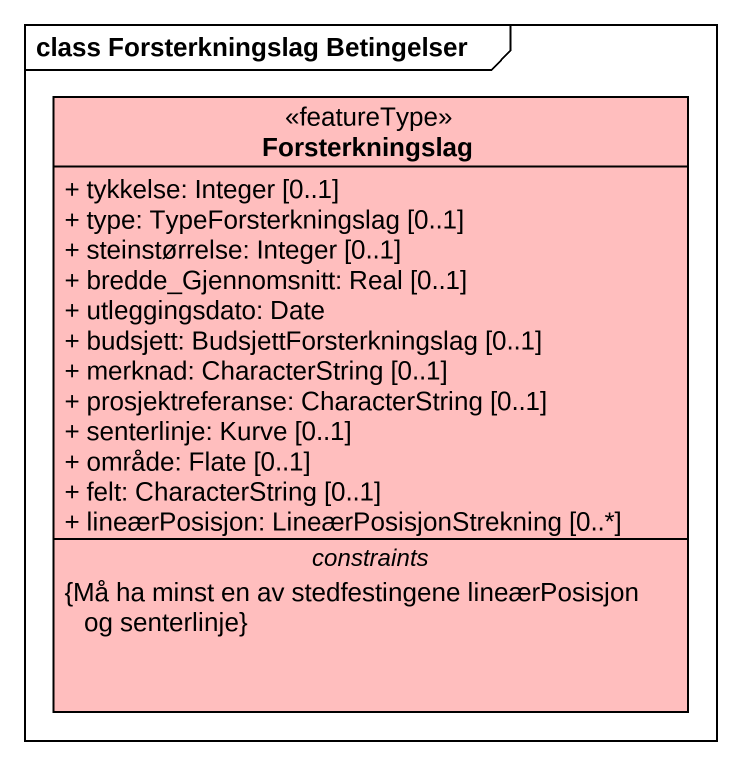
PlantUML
@startuml
mainframe class Forsterkningslag Betingelser
hide circle
hide empty members
skinparam classAttributeIconSize 0
class Forsterkningslag <<featureType>> #FFBEBE {
  + tykkelse: Integer [0..1]
  + type: TypeForsterkningslag [0..1]
  + steinstørrelse: Integer [0..1]
  + bredde_Gjennomsnitt: Real [0..1]
  + utleggingsdato: Date
  + budsjett: BudsjettForsterkningslag [0..1]
  + merknad: CharacterString [0..1]
  + prosjektreferanse: CharacterString [0..1]
  + senterlinje: Kurve [0..1]
  + område: Flate [0..1]
  + felt: CharacterString [0..1]
  + lineærPosisjon: LineærPosisjonStrekning [0..*]
  -- constraints --
  {Må ha minst en av stedfestingene lineærPosisjon og senterlinje}
}
@enduml
